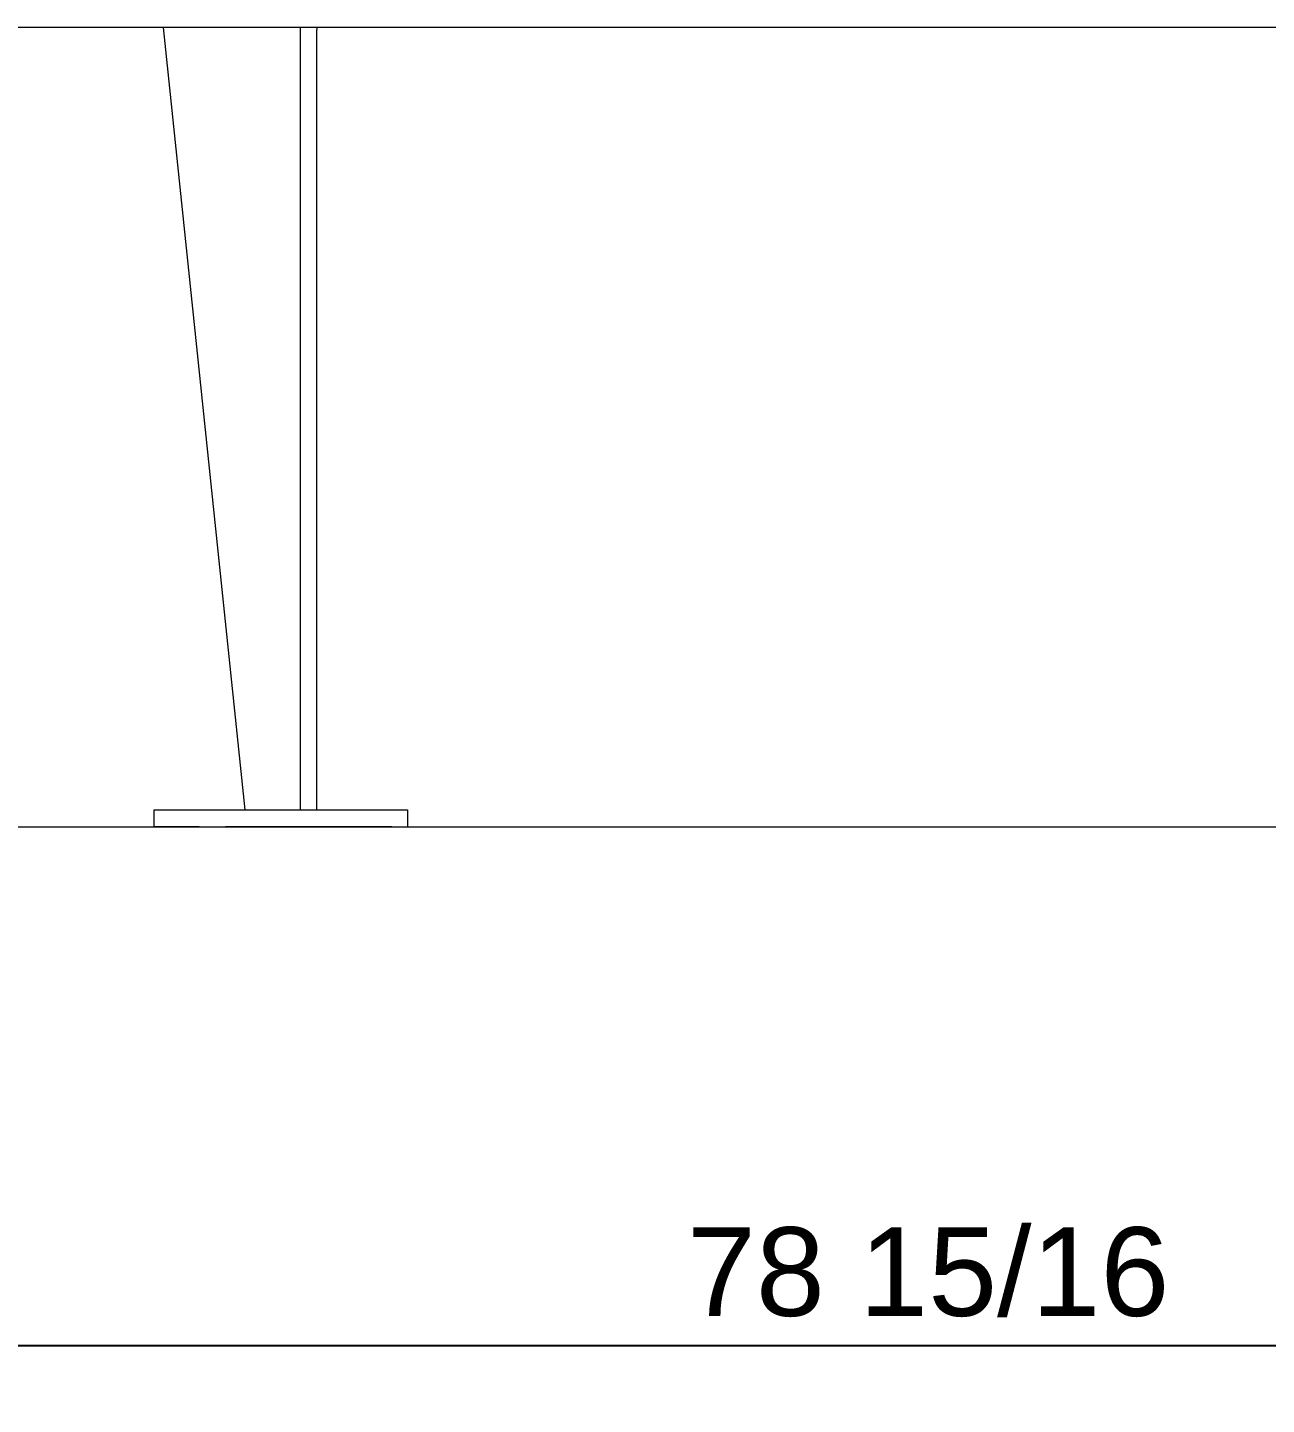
# Model space of a CAD drawing. Header units: inches. Extents: x -11 to 189, y -7 to 133.
# Drawn here: x 23.85 to 46.54, y 85.13 to 110.36 of the extents above; entities that cross this region are included whole.
import ezdxf

# ---------------------------------------------------------------- set-up
doc = ezdxf.new("R2010")
doc.units = ezdxf.units.IN
doc.layers.add('ZANO_R', color=7, linetype='Continuous', lineweight=0)
doc.layers.add('ZANO_W', color=1, linetype='Continuous', lineweight=0)
doc.styles.get("Standard").update_dxf_attribs({"font": 'arial.ttf'})
doc.dimstyles.new('amerykanie', dxfattribs={"dimtxt": 50, "dimasz": 50, "dimexe": 0.5, "dimexo": 0.5, "dimgap": 1, "dimtad": 1, "dimdec": 0, "dimzin": 0, "dimlunit": 5, "dimtxsty": 'Standard', "dimcen": 0.09, "dimclrd": 1, "dimclre": 1, "dimclrt": 1, "dimazin": 0, "dimtfac": 1, "dimtdec": 0, "dimtmove": 0, "dimatfit": 3, "dimfxl": 1, "dimtzin": 0, "dimarcsym": 1})

# ---------------------------------------------------------------- blocks, each defined once
blk = doc.blocks.new('*D408')
at = {"layer": 'ZANO_W', "color": 1, "lineweight": -2}
for p, q in [((0.864, 95.214), (0.864, 85.714)), ((79.822, 95.214), (79.822, 85.714)), ((1.864, 86.214), (78.822, 86.214))]:
    blk.add_line(p, q, dxfattribs=at)
at = {"layer": 'ZANO_W', "color": 1}
for points in [[(1.864, 86.381), (1.864, 86.047), (0.864, 86.214)], [(78.822, 86.047), (78.822, 86.381), (79.822, 86.214)]]:
    blk.add_solid(points, dxfattribs=at)
at = {"layer": 'ZANO_W', "color": 1, "insert": (40.343, 87.554), "char_height": 1.625, "attachment_point": 5}
blk.add_mtext('78 15/16', dxfattribs=at)

msp = doc.modelspace()

# ---------------------------------------------------------------- linework, layer by layer
at = {"layer": 'ZANO_R'}
for p, q in [((65.95475, 110.35971), (14.73127, 110.35971)), ((26.32821, 110.35971), (27.8238, 96.029)), ((28.84277, 110.28097), (28.84483, 110.35971)), ((28.84277, 96.029), (28.84277, 110.28097)), ((29.147, 110.28097), (29.14906, 110.35971)), ((29.147, 96.029), (29.147, 110.28097)), ((26.16297, 96.029), (26.16296, 96.029)), ((26.16296, 96.029), (26.16296, 96.029)), ((26.16296, 96.029), (26.16296, 96.029)), ((26.16296, 96.029), (26.16304, 96.029)), ((26.16296, 95.71404), (26.16296, 96.029)), ((26.16298, 96.029), (26.16297, 96.029)), ((26.16302, 96.029), (26.16298, 96.029)), ((26.16304, 96.029), (26.16356, 96.029)), ((26.16356, 96.029), (26.16607, 96.029)), ((26.16607, 96.029), (26.17638, 96.029)), ((26.17638, 96.029), (26.99156, 96.029)), ((26.99156, 96.029), (27.47374, 96.029)), ((27.47374, 96.029), (28.84277, 96.029)), ((28.84277, 96.029), (29.147, 96.029)), ((29.147, 96.029), (30.51603, 96.029)), ((30.51603, 96.029), (30.80777, 96.029)), ((30.80783, 96.029), (30.80783, 95.71404)), ((26.16297, 95.71404), (26.16296, 95.71404)), ((26.16296, 95.71404), (26.16296, 95.71404)), ((26.16296, 95.71404), (26.16296, 95.71404)), ((26.16296, 95.71404), (26.16304, 95.71404)), ((26.16298, 95.71404), (26.16297, 95.71404)), ((26.16302, 95.71404), (26.16298, 95.71404)), ((26.16304, 95.71404), (26.16356, 95.71404)), ((26.16356, 95.71404), (26.16607, 95.71404)), ((26.16607, 95.71404), (26.17638, 95.71404)), ((26.99156, 95.71404), (26.17638, 95.71404)), ((26.99156, 95.71404), (27.47374, 95.71404)), ((30.51603, 95.71404), (27.47374, 95.71404)), ((30.51603, 95.71404), (30.80777, 95.71404))]:
    msp.add_line(p, q, dxfattribs=at)
msp.add_lwpolyline([(-9.11544, 95.71404), (188.77587, 95.71404)], dxfattribs=at)

# ---------------------------------------------------------------- dimensions: what is measured, and where the dimension line sits
at = {"layer": 'ZANO_W'}
dim = msp.add_linear_dim(base=(79.82245, 86.2139), p1=(0.86357, 95.71404), p2=(79.82245, 95.71404), dimstyle='amerykanie', override={"dimtxt": 1.625, "dimasz": 1, "dimgap": 0.5, "dimdec": 4, "dimaunit": 1, "dimadec": 1, "dimtdec": 4, "dimtmove": 1, "dimfrac": 2}, dxfattribs=at)
dim.commit()
dim.dimension.update_dxf_attribs({"geometry": '*D408', "text_midpoint": (40.34301, 87.55411)})

doc.saveas('drawing.dxf')
